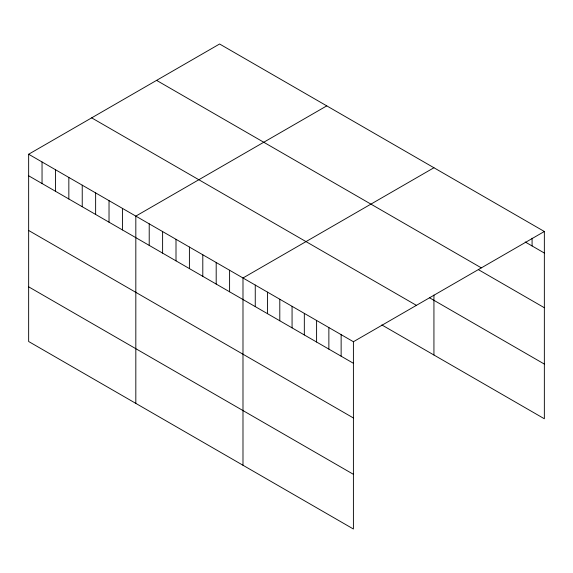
<?xml version="1.0" encoding="UTF-8"?>
<svg xmlns="http://www.w3.org/2000/svg" width="573" height="573" viewBox="0 0 573 573"><rect width="100%" height="100%" fill="white"/><g stroke="black" fill="none" stroke-linecap="round" stroke-linejoin="round"><path stroke-width="0.86" d="M28.65 154.237L353.405 341.73L353.405 529.001L28.65 341.508L28.65 154.237L219.595 43.999L544.35 231.492L544.35 418.763L381.84 324.934M326.768 105.869L135.822 216.114L135.822 403.378M433.933 167.746L242.988 277.984L242.988 465.255M353.405 341.73L544.35 231.492M525.183 241.971L544.35 253.037M156.587 80.378L481.341 267.87M478.405 269.654L544.35 307.73M429.471 297.745L544.35 364.077M91.659 117.859L416.413 305.352M28.65 175.782L353.405 363.282M28.65 230.475L353.405 417.968M28.65 286.822L353.405 474.315M532.081 238.196L532.081 245.953M433.933 295.045L433.933 355.016M341.136 334.653L341.136 356.198M328.866 327.57L328.866 349.115M316.597 320.486L316.597 342.031M304.327 313.402L304.327 334.947M292.065 306.319L292.065 327.863M279.796 299.235L279.796 320.78M267.527 292.151L267.527 313.696M255.257 285.067L255.257 306.612M229.594 270.248L229.594 291.8M216.193 262.52L216.193 284.065M202.799 254.784L202.799 276.329M189.405 247.049L189.405 268.594M176.004 239.313L176.004 260.858M162.61 231.578L162.61 253.123M149.216 223.842L149.216 245.394M122.421 208.379L122.421 229.923M109.028 200.643L109.028 222.188M95.634 192.908L95.634 214.452M82.233 185.172L82.233 206.724M68.839 177.444L68.839 198.989M55.445 169.708L55.445 191.253M42.044 161.973L42.044 183.518"/></g></svg>
